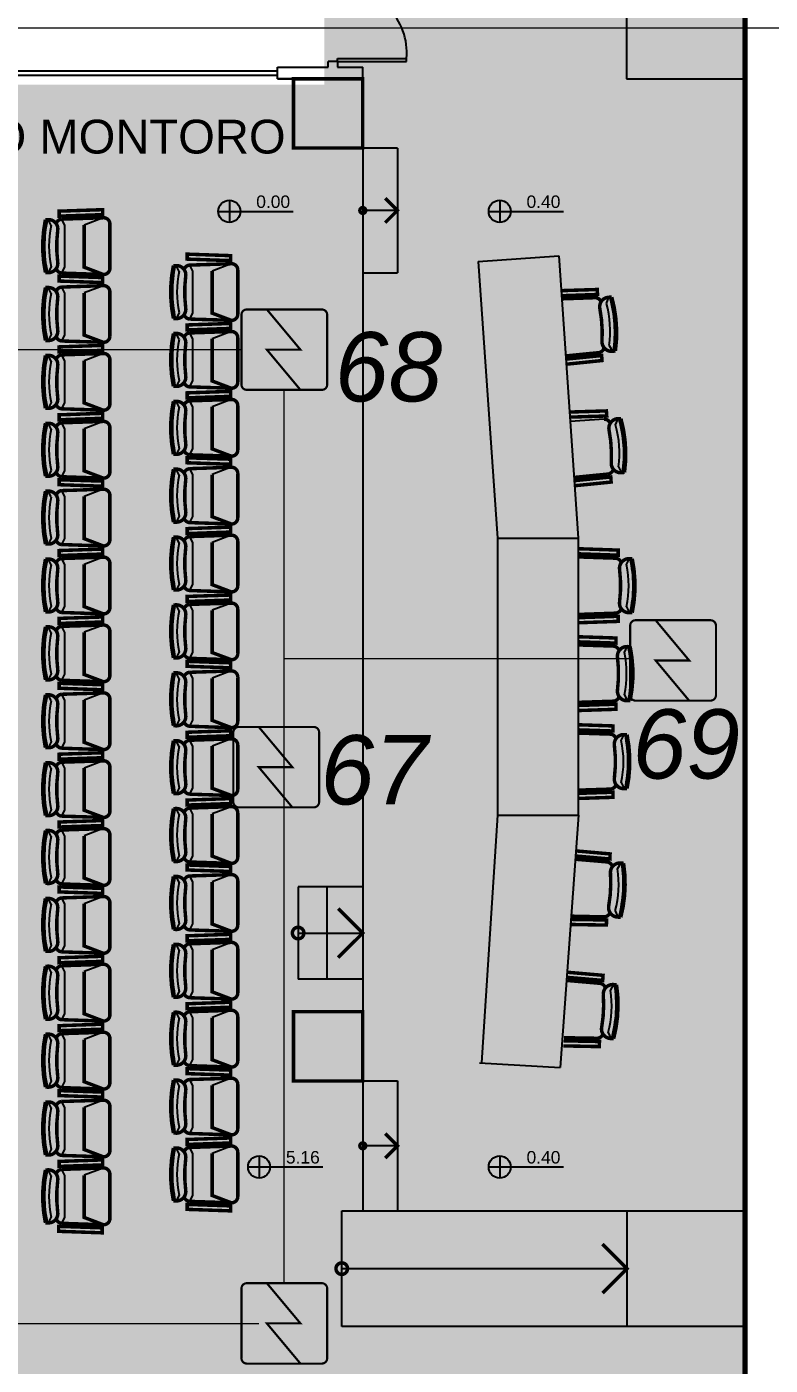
# Model space of a CAD drawing. Header units: metres. Extents: x -331 to 2982, y 362 to 2539.
# Drawn here: x 889.02 to 895.46, y 930.3 to 941.89 of the extents above; entities that cross this region are included whole.
import ezdxf

# ---------------------------------------------------------------- set-up
doc = ezdxf.new("R2010")
doc.units = ezdxf.units.M
doc.layers.get('0').update_dxf_attribs({"color": 251})
doc.layers.add('_salas', color=251, linetype='Continuous', plot=False)
for name, color, linetype in [('DET. FUMAÇA', 1, 'Continuous'), ('Div', 251, 'Continuous'), ('Pis', 251, 'Continuous')]:
    doc.layers.add(name, color=color, linetype=linetype)
doc.styles.add('ALESP1', font='arial.ttf')
doc.styles.add('DESTAQUE', font='arial.ttf', dxfattribs={"height": 0.4})
doc.styles.add('X3G_ENTITY_14169A13', font='arial.ttf', dxfattribs={"height": 0.6})
doc.styles.add('X3G_ENTITY_14169A1B', font='arial.ttf', dxfattribs={"height": 0.6})
doc.styles.add('X3G_ENTITY_14169A2B', font='arial.ttf', dxfattribs={"height": 0.6})

# ---------------------------------------------------------------- blocks, each defined once
blk = doc.blocks.new('Detector de fumaça')
at = {"layer": 'DET. FUMAÇA', "linetype": 'Continuous', "lineweight": 15, "const_width": 0.0187}
blk.add_lwpolyline([(774.599, 539.816), (775.249, 539.816, -0.414214), (775.296, 539.769), (775.296, 539.167, -0.414214), (775.249, 539.12), (774.599, 539.12, -0.414214), (774.553, 539.167), (774.553, 539.769, -0.414214)], format="xyb", close=True, dxfattribs=at)
blk.add_lwpolyline([(774.773, 539.816), (775.064, 539.468), (774.773, 539.468), (775.064, 539.12)], dxfattribs=at)

msp = doc.modelspace()

# ---------------------------------------------------------------- hatches: boundary and pattern name
at = {"layer": '_salas', "transparency": 33554559}
h = msp.add_hatch(color=256, dxfattribs=at)
h.dxf.hatch_style = 1
h.paths.add_polyline_path([(895.216, 949.386), (890.256, 949.386), (890.256, 949.186), (891.596, 949.186), (891.596, 947.711, -1.003891), (891.596, 942.561), (891.596, 941.386), (875.356, 941.386), (875.356, 916.636), (875.356, 909.392), (875.356, 905.926), (895.216, 905.926)])
h.paths.add_polyline_path([(882.306, 925.836), (878.156, 925.836), (878.156, 929.336), (882.306, 929.336)], flags=16)
at = {"layer": 'Pis'}
h = msp.add_hatch(color=256, dxfattribs=at)
h.paths.add_polyline_path([(890.773, 940.288), (890.773, 940.384, 0.414214), (890.677, 940.288)])
h.paths.add_polyline_path([(890.773, 940.192, 0.414214), (890.869, 940.288), (890.773, 940.288)])
h = msp.add_hatch(color=256, dxfattribs=at)
h.paths.add_polyline_path([(893.116, 940.288), (893.116, 940.384, 0.414214), (893.02, 940.288)])
h.paths.add_polyline_path([(893.116, 940.192, 0.414214), (893.212, 940.288), (893.116, 940.288)])
h = msp.add_hatch(color=256, dxfattribs=at)
h.paths.add_polyline_path([(891.031, 932.016), (891.031, 932.112, 0.414214), (890.935, 932.016)])
h.paths.add_polyline_path([(891.031, 931.92, 0.414214), (891.127, 932.016), (891.031, 932.016)])
h = msp.add_hatch(color=256, dxfattribs=at)
h.paths.add_polyline_path([(893.116, 932.016), (893.116, 932.112, 0.414214), (893.02, 932.016)])
h.paths.add_polyline_path([(893.116, 931.92, 0.414214), (893.212, 932.016), (893.116, 932.016)])

# ---------------------------------------------------------------- linework, layer by layer
at = {"lineweight": 0}
msp.add_lwpolyline([(876.539, 968.196), (895.249, 968.196), (895.249, 906.076), (819.739, 906.076)], dxfattribs=at)
at = {"layer": 'Div', "color": 230, "linetype": 'Continuous', "lineweight": 0}
msp.add_line((877.206, 941.877), (897.649, 941.877), dxfattribs=at)
at = {"layer": 'Div', "lineweight": 0, "ltscale": 0.8}
for p, q in [((884.989, 941.506), (891.189, 941.506)), ((884.989, 941.466), (891.189, 941.466))]:
    msp.add_line(p, q, dxfattribs=at)
at = {"layer": 'Div', "color": 150, "linetype": 'Continuous', "lineweight": 0}
for p, q in [((890.878, 939.091), (883.11, 939.091)), ((891.249, 931.009), (891.249, 938.744)), ((894.246, 936.415), (891.249, 936.415)), ((876.793, 930.662), (891.029, 930.662))]:
    msp.add_line(p, q, dxfattribs=at)
at = {"layer": 'Pis'}
for p, q in [((895.229, 906.096), (895.229, 949.336)), ((895.249, 906.076), (895.249, 949.336)), ((894.214, 945.286), (894.214, 941.436)), ((891.189, 941.436), (891.189, 941.536)), ((891.189, 941.536), (891.629, 941.536)), ((891.189, 941.536), (891.629, 941.536)), ((891.189, 941.436), (891.189, 941.536)), ((891.629, 941.536), (891.629, 941.586)), ((891.709, 941.586), (891.629, 941.586)), ((891.709, 941.613), (892.309, 941.613)), ((891.709, 941.586), (891.709, 941.613)), ((891.709, 941.586), (891.709, 941.536)), ((891.709, 941.586), (892.309, 941.586)), ((891.709, 941.586), (892.309, 941.586)), ((891.709, 941.536), (891.929, 941.536)), ((891.709, 941.536), (891.929, 941.536)), ((891.929, 941.436), (891.929, 941.536)), ((892.309, 941.586), (892.309, 941.613)), ((884.989, 941.506), (891.189, 941.506)), ((884.989, 941.466), (891.189, 941.466)), ((891.189, 941.436), (891.929, 941.436)), ((891.929, 941.436), (891.189, 941.436)), ((891.929, 941.436), (891.929, 931.636)), ((894.214, 941.436), (895.229, 941.436)), ((891.929, 940.839), (892.229, 940.839)), ((892.229, 940.836), (892.229, 939.756)), ((890.773, 940.384), (890.773, 940.192)), ((893.116, 940.384), (893.116, 940.192)), ((890.677, 940.288), (891.326, 940.288)), ((892.229, 940.296), (891.929, 940.296)), ((893.02, 940.288), (893.669, 940.288)), ((889.228, 940.166), (889.204, 940.217)), ((889.348, 940.167), (889.322, 940.221)), ((889.348, 939.808), (889.348, 940.167)), ((889.681, 940.233), (889.515, 940.17)), ((892.93, 939.854), (893.628, 939.902)), ((893.628, 939.902), (893.795, 937.46)), ((889.228, 939.809), (889.204, 939.758)), ((889.322, 939.754), (889.348, 939.808)), ((890.337, 939.768), (890.312, 939.819)), ((890.457, 939.77), (890.431, 939.823)), ((890.79, 939.835), (890.624, 939.772)), ((892.93, 939.854), (893.095, 937.46)), ((890.457, 939.41), (890.457, 939.77)), ((891.929, 939.756), (892.229, 939.756)), ((889.228, 939.578), (889.204, 939.629)), ((889.348, 939.58), (889.322, 939.633)), ((889.348, 939.22), (889.348, 939.58)), ((889.681, 939.645), (889.515, 939.582)), ((894.04, 939.491), (894.062, 939.545)), ((890.337, 939.411), (890.312, 939.36)), ((890.431, 939.356), (890.457, 939.41)), ((889.228, 939.221), (889.204, 939.17)), ((889.322, 939.166), (889.348, 939.22)), ((890.337, 939.181), (890.312, 939.232)), ((890.457, 939.182), (890.431, 939.236)), ((890.79, 939.248), (890.624, 939.185)), ((890.457, 938.823), (890.457, 939.182)), ((894.064, 939.128), (894.093, 939.077)), ((889.228, 938.991), (889.204, 939.042)), ((889.348, 938.992), (889.322, 939.046)), ((889.348, 938.633), (889.348, 938.992)), ((889.681, 939.058), (889.515, 938.995)), ((890.337, 938.824), (890.312, 938.773)), ((890.431, 938.769), (890.457, 938.823)), ((889.228, 938.634), (889.204, 938.583)), ((889.322, 938.579), (889.348, 938.633)), ((890.337, 938.593), (890.312, 938.644)), ((890.457, 938.594), (890.431, 938.648)), ((890.79, 938.66), (890.624, 938.597)), ((890.457, 938.235), (890.457, 938.594)), ((889.228, 938.403), (889.204, 938.454)), ((889.348, 938.404), (889.322, 938.458)), ((889.348, 938.045), (889.348, 938.404)), ((889.681, 938.47), (889.515, 938.407)), ((894.02, 938.489), (893.726, 938.469)), ((894.12, 938.44), (894.141, 938.494)), ((890.337, 938.236), (890.312, 938.185)), ((890.431, 938.181), (890.457, 938.235)), ((889.228, 938.046), (889.204, 937.995)), ((889.322, 937.991), (889.348, 938.045)), ((890.337, 938.006), (890.312, 938.057)), ((890.457, 938.007), (890.431, 938.061)), ((890.79, 938.073), (890.624, 938.01)), ((894.144, 938.076), (894.172, 938.026)), ((890.457, 937.647), (890.457, 938.007)), ((889.228, 937.816), (889.204, 937.867)), ((889.348, 937.817), (889.322, 937.871)), ((889.348, 937.457), (889.348, 937.817)), ((889.681, 937.883), (889.515, 937.82)), ((890.337, 937.649), (890.312, 937.598)), ((890.431, 937.594), (890.457, 937.647)), ((890.337, 937.418), (890.312, 937.469)), ((890.457, 937.419), (890.431, 937.473)), ((890.79, 937.485), (890.624, 937.422)), ((889.228, 937.459), (889.204, 937.408)), ((889.322, 937.404), (889.348, 937.457)), ((890.457, 937.06), (890.457, 937.419)), ((893.095, 937.46), (893.095, 935.06)), ((893.095, 937.46), (893.795, 937.46)), ((893.095, 937.46), (893.795, 937.46)), ((893.795, 937.46), (893.795, 935.06)), ((889.228, 937.228), (889.204, 937.279)), ((889.348, 937.229), (889.322, 937.283)), ((889.681, 937.295), (889.515, 937.232)), ((894.214, 937.23), (894.239, 937.282)), ((889.348, 936.87), (889.348, 937.229)), ((890.337, 937.061), (890.312, 937.01)), ((890.431, 937.006), (890.457, 937.06)), ((890.457, 936.832), (890.431, 936.886)), ((890.79, 936.897), (890.624, 936.835)), ((889.228, 936.871), (889.204, 936.82)), ((889.322, 936.816), (889.348, 936.87)), ((890.337, 936.831), (890.312, 936.882)), ((890.457, 936.472), (890.457, 936.832)), ((894.214, 936.866), (894.239, 936.814)), ((889.228, 936.641), (889.204, 936.692)), ((889.348, 936.642), (889.322, 936.696)), ((889.681, 936.707), (889.515, 936.645)), ((889.348, 936.282), (889.348, 936.642)), ((890.337, 936.474), (890.312, 936.422)), ((890.431, 936.419), (890.457, 936.472)), ((894.196, 936.469), (894.221, 936.521)), ((890.79, 936.31), (890.624, 936.247)), ((889.228, 936.284), (889.204, 936.232)), ((889.322, 936.229), (889.348, 936.282)), ((890.337, 936.243), (890.312, 936.294)), ((890.457, 936.244), (890.431, 936.298)), ((890.457, 935.885), (890.457, 936.244)), ((889.228, 936.053), (889.204, 936.104)), ((889.348, 936.054), (889.322, 936.108)), ((889.681, 936.12), (889.515, 936.057)), ((894.196, 936.104), (894.221, 936.052)), ((889.348, 935.695), (889.348, 936.054)), ((890.337, 935.886), (890.312, 935.835)), ((890.431, 935.831), (890.457, 935.885)), ((894.169, 935.707), (894.194, 935.759)), ((889.228, 935.696), (889.204, 935.645)), ((889.322, 935.641), (889.348, 935.695)), ((890.337, 935.655), (890.312, 935.706)), ((890.457, 935.657), (890.431, 935.71)), ((890.457, 935.297), (890.457, 935.657)), ((890.79, 935.722), (890.624, 935.659)), ((889.228, 935.465), (889.204, 935.516)), ((889.348, 935.467), (889.322, 935.52)), ((889.681, 935.532), (889.515, 935.469)), ((889.348, 935.107), (889.348, 935.467)), ((890.337, 935.298), (890.312, 935.247)), ((890.431, 935.243), (890.457, 935.297)), ((894.169, 935.343), (894.194, 935.291)), ((889.228, 935.108), (889.204, 935.057)), ((889.322, 935.053), (889.348, 935.107)), ((890.337, 935.068), (890.312, 935.119)), ((890.457, 935.069), (890.431, 935.123)), ((890.457, 934.71), (890.457, 935.069)), ((890.79, 935.135), (890.624, 935.072)), ((893.095, 935.06), (892.957, 932.917)), ((893.095, 935.06), (893.795, 935.06)), ((893.095, 935.06), (893.795, 935.06)), ((893.095, 935.06), (893.797, 935.06)), ((893.797, 935.06), (893.639, 932.876)), ((889.228, 934.878), (889.204, 934.929)), ((889.348, 934.879), (889.322, 934.933)), ((889.681, 934.945), (889.515, 934.882)), ((889.348, 934.52), (889.348, 934.879)), ((890.337, 934.711), (890.312, 934.66)), ((890.431, 934.656), (890.457, 934.71)), ((894.137, 934.596), (894.164, 934.647)), ((889.228, 934.521), (889.204, 934.47)), ((889.322, 934.466), (889.348, 934.52)), ((890.337, 934.48), (890.312, 934.531)), ((890.457, 934.482), (890.431, 934.535)), ((890.457, 934.122), (890.457, 934.482)), ((890.79, 934.547), (890.624, 934.484)), ((889.228, 934.29), (889.204, 934.341)), ((889.348, 934.292), (889.322, 934.345)), ((889.681, 934.357), (889.515, 934.294)), ((891.929, 934.441), (891.369, 934.441)), ((891.369, 934.441), (891.369, 933.641)), ((891.619, 934.441), (891.619, 933.641)), ((889.348, 933.932), (889.348, 934.292)), ((894.117, 934.232), (894.14, 934.179)), ((890.337, 934.123), (890.312, 934.072)), ((890.431, 934.068), (890.457, 934.122)), ((891.369, 934.041), (891.929, 934.041)), ((889.228, 933.933), (889.204, 933.882)), ((889.322, 933.878), (889.348, 933.932)), ((890.337, 933.893), (890.312, 933.944)), ((890.457, 933.894), (890.431, 933.948)), ((890.457, 933.534), (890.457, 933.894)), ((890.79, 933.96), (890.624, 933.897)), ((889.348, 933.704), (889.322, 933.758)), ((889.681, 933.77), (889.515, 933.707)), ((889.228, 933.703), (889.204, 933.754)), ((889.348, 933.344), (889.348, 933.704)), ((891.929, 933.641), (891.369, 933.641)), ((890.337, 933.536), (890.312, 933.485)), ((890.431, 933.481), (890.457, 933.534)), ((894.075, 933.545), (894.103, 933.595)), ((889.228, 933.346), (889.204, 933.295)), ((889.322, 933.291), (889.348, 933.344)), ((890.337, 933.305), (890.312, 933.356)), ((890.457, 933.306), (890.431, 933.36)), ((890.457, 932.947), (890.457, 933.306)), ((890.79, 933.372), (890.624, 933.309)), ((889.681, 933.182), (889.515, 933.119)), ((894.056, 933.181), (894.078, 933.128)), ((889.228, 933.115), (889.204, 933.166)), ((889.348, 933.116), (889.322, 933.17)), ((889.348, 932.757), (889.348, 933.116)), ((890.337, 932.948), (890.312, 932.897)), ((890.431, 932.893), (890.457, 932.947)), ((892.941, 932.918), (893.639, 932.876)), ((889.228, 932.758), (889.204, 932.707)), ((889.322, 932.703), (889.348, 932.757)), ((890.337, 932.718), (890.312, 932.769)), ((890.457, 932.719), (890.431, 932.773)), ((890.457, 932.359), (890.457, 932.719)), ((890.79, 932.784), (890.624, 932.722)), ((891.929, 932.761), (892.229, 932.761)), ((892.229, 932.761), (892.229, 931.636)), ((889.228, 932.528), (889.204, 932.579)), ((889.348, 932.529), (889.322, 932.583)), ((889.348, 932.169), (889.348, 932.529)), ((889.681, 932.594), (889.515, 932.532)), ((890.337, 932.361), (890.312, 932.309)), ((890.431, 932.306), (890.457, 932.359)), ((889.228, 932.171), (889.204, 932.119)), ((889.322, 932.116), (889.348, 932.169)), ((890.337, 932.13), (890.312, 932.181)), ((890.457, 932.131), (890.431, 932.185)), ((890.79, 932.197), (890.624, 932.134)), ((892.229, 932.199), (891.929, 932.199)), ((890.457, 931.772), (890.457, 932.131)), ((891.031, 932.112), (891.031, 931.92)), ((893.116, 932.112), (893.116, 931.92)), ((889.228, 931.94), (889.204, 931.991)), ((889.348, 931.941), (889.322, 931.995)), ((889.348, 931.582), (889.348, 931.941)), ((889.681, 932.007), (889.515, 931.944)), ((890.935, 932.016), (891.584, 932.016)), ((893.02, 932.016), (893.669, 932.016)), ((890.337, 931.773), (890.312, 931.722)), ((890.431, 931.718), (890.457, 931.772)), ((889.228, 931.583), (889.204, 931.532)), ((889.322, 931.528), (889.348, 931.582)), ((891.747, 930.636), (891.747, 931.636)), ((891.747, 931.636), (891.929, 931.636)), ((891.929, 931.636), (895.229, 931.636)), ((894.219, 930.636), (894.219, 931.636)), ((891.747, 931.136), (894.219, 931.136)), ((895.229, 930.636), (891.747, 930.636))]:
    msp.add_line(p, q, dxfattribs=at)
at = {"layer": 'Pis', "const_width": 0.03}
for points in [[(876.539, 968.196), (895.249, 968.196), (895.249, 906.076), (819.739, 906.076)], [(892.123, 940.19), (892.229, 940.296), (892.123, 940.402)], [(889.681, 939.742), (889.515, 939.805), (889.515, 940.17)], [(890.79, 939.345), (890.624, 939.407), (890.624, 939.772)], [(889.681, 939.155), (889.515, 939.217), (889.515, 939.582)], [(893.649, 939.602), (893.961, 939.612), (893.963, 939.569), (893.652, 939.558)], [(890.79, 938.757), (890.624, 938.82), (890.624, 939.185)], [(889.681, 938.567), (889.515, 938.63), (889.515, 938.995)], [(893.692, 938.965), (894.002, 938.997), (893.999, 939.04), (893.689, 939.009)], [(890.79, 938.169), (890.624, 938.232), (890.624, 938.597)], [(893.721, 938.551), (894.04, 938.561), (894.043, 938.517), (893.724, 938.507)], [(889.681, 937.979), (889.515, 938.042), (889.515, 938.407)], [(890.79, 937.582), (890.624, 937.645), (890.624, 938.01)], [(893.764, 937.913), (894.081, 937.945), (894.078, 937.989), (893.761, 937.957)], [(889.681, 937.392), (889.515, 937.455), (889.515, 937.82)], [(890.79, 936.994), (890.624, 937.057), (890.624, 937.422)], [(893.795, 937.368), (894.142, 937.356), (894.142, 937.312), (893.795, 937.324)], [(889.681, 936.804), (889.515, 936.867), (889.515, 937.232)], [(890.79, 936.407), (890.624, 936.469), (890.624, 936.835)], [(893.795, 936.727), (894.142, 936.739), (894.142, 936.783), (893.795, 936.771)], [(889.681, 936.217), (889.515, 936.279), (889.515, 936.645)], [(893.795, 936.606), (894.124, 936.595), (894.124, 936.551), (893.795, 936.562)], [(890.79, 935.819), (890.624, 935.882), (890.624, 936.247)], [(889.681, 935.629), (889.515, 935.692), (889.515, 936.057)], [(893.795, 935.967), (894.124, 935.978), (894.124, 936.022), (893.795, 936.011)], [(893.795, 935.844), (894.098, 935.834), (894.098, 935.79), (893.795, 935.8)], [(890.79, 935.232), (890.624, 935.294), (890.624, 935.659)], [(889.681, 935.042), (889.515, 935.104), (889.515, 935.469)], [(893.795, 935.206), (894.098, 935.216), (894.098, 935.26), (893.795, 935.25)], [(890.79, 934.644), (890.624, 934.707), (890.624, 935.072)], [(889.681, 934.454), (889.515, 934.517), (889.515, 934.882)], [(893.777, 934.752), (894.072, 934.726), (894.07, 934.682), (893.774, 934.708)], [(890.79, 934.056), (890.624, 934.119), (890.624, 934.484)], [(889.681, 933.866), (889.515, 933.929), (889.515, 934.294)], [(891.716, 933.829), (891.929, 934.041), (891.716, 934.253)], [(893.736, 934.115), (894.04, 934.11), (894.042, 934.154), (893.739, 934.159)], [(890.79, 933.469), (890.624, 933.532), (890.624, 933.897)], [(889.681, 933.279), (889.515, 933.342), (889.515, 933.707)], [(893.709, 933.701), (894.011, 933.675), (894.008, 933.631), (893.706, 933.657)], [(890.79, 932.881), (890.624, 932.944), (890.624, 933.309)], [(889.681, 932.691), (889.515, 932.754), (889.515, 933.119)], [(893.668, 933.064), (893.978, 933.058), (893.98, 933.102), (893.671, 933.108)], [(890.79, 932.294), (890.624, 932.357), (890.624, 932.722)], [(889.681, 932.104), (889.515, 932.167), (889.515, 932.532)], [(892.123, 932.093), (892.229, 932.199), (892.123, 932.305)], [(890.79, 931.706), (890.624, 931.769), (890.624, 932.134)], [(889.681, 931.516), (889.515, 931.579), (889.515, 931.944)], [(894.006, 930.924), (894.219, 931.136), (894.006, 931.348)]]:
    msp.add_lwpolyline(points, dxfattribs=at)
for points in [[(891.929, 941.436), (891.329, 941.436), (891.329, 940.836), (891.929, 940.836)], [(889.676, 940.303), (889.298, 940.29), (889.298, 940.247), (889.676, 940.26)], [(890.784, 939.862), (890.407, 939.875), (890.407, 939.918), (890.784, 939.905)], [(890.784, 939.862), (890.407, 939.875), (890.407, 939.918), (890.784, 939.905)], [(889.676, 939.672), (889.298, 939.685), (889.298, 939.728), (889.676, 939.715)], [(889.676, 939.672), (889.298, 939.685), (889.298, 939.728), (889.676, 939.715)], [(890.784, 939.318), (890.407, 939.305), (890.407, 939.262), (890.784, 939.275)], [(889.676, 939.128), (889.298, 939.115), (889.298, 939.072), (889.676, 939.085)], [(890.784, 938.73), (890.407, 938.717), (890.407, 938.674), (890.784, 938.687)], [(889.676, 938.54), (889.298, 938.527), (889.298, 938.484), (889.676, 938.497)], [(890.784, 938.099), (890.407, 938.112), (890.407, 938.155), (890.784, 938.143)], [(890.784, 938.099), (890.407, 938.112), (890.407, 938.155), (890.784, 938.143)], [(889.676, 937.909), (889.298, 937.922), (889.298, 937.965), (889.676, 937.953)], [(889.676, 937.909), (889.298, 937.922), (889.298, 937.965), (889.676, 937.953)], [(890.784, 937.555), (890.407, 937.542), (890.407, 937.499), (890.784, 937.512)], [(889.676, 937.365), (889.298, 937.352), (889.298, 937.309), (889.676, 937.322)], [(890.784, 936.967), (890.407, 936.955), (890.407, 936.911), (890.784, 936.924)], [(889.676, 936.777), (889.298, 936.765), (889.298, 936.721), (889.676, 936.734)], [(890.784, 936.337), (890.407, 936.35), (890.407, 936.393), (890.784, 936.38)], [(890.784, 936.337), (890.407, 936.35), (890.407, 936.393), (890.784, 936.38)], [(889.676, 936.147), (889.298, 936.16), (889.298, 936.203), (889.676, 936.19)], [(889.676, 936.147), (889.298, 936.16), (889.298, 936.203), (889.676, 936.19)], [(890.784, 935.792), (890.407, 935.779), (890.407, 935.736), (890.784, 935.749)], [(889.676, 935.602), (889.298, 935.589), (889.298, 935.546), (889.676, 935.559)], [(890.784, 935.205), (890.407, 935.192), (890.407, 935.149), (890.784, 935.162)], [(889.676, 935.015), (889.298, 935.002), (889.298, 934.959), (889.676, 934.972)], [(890.784, 934.574), (890.407, 934.587), (890.407, 934.63), (890.784, 934.617)], [(890.784, 934.574), (890.407, 934.587), (890.407, 934.63), (890.784, 934.617)], [(889.676, 934.384), (889.298, 934.397), (889.298, 934.44), (889.676, 934.427)], [(889.676, 934.384), (889.298, 934.397), (889.298, 934.44), (889.676, 934.427)], [(890.784, 934.03), (890.407, 934.017), (890.407, 933.974), (890.784, 933.986)], [(889.676, 933.84), (889.298, 933.827), (889.298, 933.784), (889.676, 933.796)], [(890.784, 933.442), (890.407, 933.429), (890.407, 933.386), (890.784, 933.399)], [(891.929, 933.361), (891.329, 933.361), (891.329, 932.761), (891.929, 932.761)], [(889.676, 933.252), (889.298, 933.239), (889.298, 933.196), (889.676, 933.209)], [(890.784, 932.811), (890.407, 932.824), (890.407, 932.867), (890.784, 932.854)], [(890.784, 932.811), (890.407, 932.824), (890.407, 932.867), (890.784, 932.854)], [(889.676, 932.621), (889.298, 932.634), (889.298, 932.677), (889.676, 932.664)], [(889.676, 932.621), (889.298, 932.634), (889.298, 932.677), (889.676, 932.664)], [(890.784, 932.267), (890.407, 932.254), (890.407, 932.211), (890.784, 932.224)], [(889.676, 932.077), (889.298, 932.064), (889.298, 932.021), (889.676, 932.034)], [(890.784, 931.636), (890.407, 931.649), (890.407, 931.692), (890.784, 931.679)], [(889.671, 931.446), (889.294, 931.459), (889.294, 931.502), (889.671, 931.489)]]:
    msp.add_lwpolyline(points, close=True, dxfattribs=at)
for points in [[(889.273, 939.793, 0.320836), (889.322, 939.754), (889.681, 939.742, 0.430564), (889.738, 939.796), (889.738, 940.179, 0.430564), (889.681, 940.233), (889.322, 940.221, 0.320836), (889.273, 940.182)], [(890.381, 939.395, 0.320836), (890.431, 939.356), (890.79, 939.345, 0.430564), (890.846, 939.398), (890.846, 939.781, 0.430564), (890.79, 939.835), (890.431, 939.823, 0.320836), (890.381, 939.785)], [(889.273, 939.205, 0.320836), (889.322, 939.166), (889.681, 939.155, 0.430564), (889.738, 939.208), (889.738, 939.591, 0.430564), (889.681, 939.645), (889.322, 939.633, 0.320836), (889.273, 939.595)], [(893.994, 939.505, 0.320836), (893.941, 939.541), (893.654, 939.531)], [(890.381, 938.807, 0.320836), (890.431, 938.769), (890.79, 938.757, 0.430564), (890.846, 938.811), (890.846, 939.194, 0.430564), (890.79, 939.248), (890.431, 939.236, 0.320836), (890.381, 939.197)], [(893.688, 939.037), (893.972, 939.065, 0.320836), (894.02, 939.108)], [(889.273, 938.617, 0.320836), (889.322, 938.579), (889.681, 938.567, 0.430564), (889.738, 938.621), (889.738, 939.004, 0.430564), (889.681, 939.058), (889.322, 939.046, 0.320836), (889.273, 939.007)], [(890.381, 938.22, 0.320836), (890.431, 938.181), (890.79, 938.169, 0.430564), (890.846, 938.223), (890.846, 938.606, 0.430564), (890.79, 938.66), (890.431, 938.648, 0.320836), (890.381, 938.61)], [(889.273, 938.03, 0.320836), (889.322, 937.991), (889.681, 937.979, 0.430564), (889.738, 938.033), (889.738, 938.416, 0.430564), (889.681, 938.47), (889.322, 938.458, 0.320836), (889.273, 938.42)], [(894.073, 938.454, 0.320836), (894.02, 938.489)], [(890.381, 937.632, 0.320836), (890.431, 937.594), (890.79, 937.582, 0.430564), (890.846, 937.636), (890.846, 938.019, 0.430564), (890.79, 938.073), (890.431, 938.061, 0.320836), (890.381, 938.022)], [(893.759, 937.985), (894.052, 938.014, 0.320836), (894.1, 938.057)], [(889.273, 937.442, 0.320836), (889.322, 937.404), (889.681, 937.392, 0.430564), (889.738, 937.446), (889.738, 937.829, 0.430564), (889.681, 937.883), (889.322, 937.871, 0.320836), (889.273, 937.832)], [(890.381, 937.045, 0.320836), (890.431, 937.006), (890.79, 936.994, 0.430564), (890.846, 937.048), (890.846, 937.431, 0.430564), (890.79, 937.485), (890.431, 937.473, 0.320836), (890.381, 937.434)], [(889.273, 936.855, 0.320836), (889.322, 936.816), (889.681, 936.804, 0.430564), (889.738, 936.858), (889.738, 937.241, 0.430564), (889.681, 937.295), (889.322, 937.283, 0.320836), (889.273, 937.244)], [(894.168, 937.247, 0.320836), (894.118, 937.286), (893.795, 937.297)], [(890.381, 936.457, 0.320836), (890.431, 936.419), (890.79, 936.407, 0.430564), (890.846, 936.461), (890.846, 936.844, 0.430564), (890.79, 936.897), (890.431, 936.886, 0.320836), (890.381, 936.847)], [(893.795, 936.799), (894.118, 936.81, 0.320836), (894.168, 936.849)], [(889.273, 936.267, 0.320836), (889.322, 936.229), (889.681, 936.217, 0.430564), (889.738, 936.271), (889.738, 936.654, 0.430564), (889.681, 936.707), (889.322, 936.696, 0.320836), (889.273, 936.657)], [(894.15, 936.485, 0.320836), (894.1, 936.525), (893.795, 936.535)], [(890.381, 935.87, 0.320836), (890.431, 935.831), (890.79, 935.819, 0.430564), (890.846, 935.873), (890.846, 936.256, 0.430564), (890.79, 936.31), (890.431, 936.298, 0.320836), (890.381, 936.259)], [(889.273, 935.68, 0.320836), (889.322, 935.641), (889.681, 935.629, 0.430564), (889.738, 935.683), (889.738, 936.066, 0.430564), (889.681, 936.12), (889.322, 936.108, 0.320836), (889.273, 936.069)], [(893.795, 936.038), (894.1, 936.048, 0.320836), (894.15, 936.088)], [(890.381, 935.282, 0.320836), (890.431, 935.243), (890.79, 935.232, 0.430564), (890.846, 935.285), (890.846, 935.668, 0.430564), (890.79, 935.722), (890.431, 935.71, 0.320836), (890.381, 935.672)], [(894.123, 935.724, 0.320836), (894.073, 935.763), (893.795, 935.772)], [(889.273, 935.092, 0.320836), (889.322, 935.053), (889.681, 935.042, 0.430564), (889.738, 935.095), (889.738, 935.478, 0.430564), (889.681, 935.532), (889.322, 935.52, 0.320836), (889.273, 935.482)], [(893.795, 935.278), (894.073, 935.287, 0.320836), (894.123, 935.326)], [(890.381, 934.694, 0.320836), (890.431, 934.656), (890.79, 934.644, 0.430564), (890.846, 934.698), (890.846, 935.081, 0.430564), (890.79, 935.135), (890.431, 935.123, 0.320836), (890.381, 935.084)], [(889.273, 934.504, 0.320836), (889.322, 934.466), (889.681, 934.454, 0.430564), (889.738, 934.508), (889.738, 934.891, 0.430564), (889.681, 934.945), (889.322, 934.933, 0.320836), (889.273, 934.894)], [(894.092, 934.615, 0.320836), (894.044, 934.657), (893.772, 934.68)], [(890.381, 934.107, 0.320836), (890.431, 934.068), (890.79, 934.056, 0.430564), (890.846, 934.11), (890.846, 934.493, 0.430564), (890.79, 934.547), (890.431, 934.535, 0.320836), (890.381, 934.497)], [(889.273, 933.917, 0.320836), (889.322, 933.878), (889.681, 933.866, 0.430564), (889.738, 933.92), (889.738, 934.303, 0.430564), (889.681, 934.357), (889.322, 934.345, 0.320836), (889.273, 934.307)], [(893.74, 934.187), (894.019, 934.181, 0.320836), (894.071, 934.218)], [(890.381, 933.519, 0.320836), (890.431, 933.481), (890.79, 933.469, 0.430564), (890.846, 933.523), (890.846, 933.906, 0.430564), (890.79, 933.96), (890.431, 933.948, 0.320836), (890.381, 933.909)], [(889.273, 933.329, 0.320836), (889.322, 933.291), (889.681, 933.279, 0.430564), (889.738, 933.333), (889.738, 933.716, 0.430564), (889.681, 933.77), (889.322, 933.758, 0.320836), (889.273, 933.719)], [(894.031, 933.564, 0.320836), (893.982, 933.606), (893.705, 933.63)], [(890.381, 932.932, 0.320836), (890.431, 932.893), (890.79, 932.881, 0.430564), (890.846, 932.935), (890.846, 933.318, 0.430564), (890.79, 933.372), (890.431, 933.36, 0.320836), (890.381, 933.321)], [(889.273, 932.742, 0.320836), (889.322, 932.703), (889.681, 932.691, 0.430564), (889.738, 932.745), (889.738, 933.128, 0.430564), (889.681, 933.182), (889.322, 933.17, 0.320836), (889.273, 933.131)], [(893.673, 933.135), (893.957, 933.13, 0.320836), (894.01, 933.167)], [(890.381, 932.344, 0.320836), (890.431, 932.306), (890.79, 932.294, 0.430564), (890.846, 932.348), (890.846, 932.731, 0.430564), (890.79, 932.784), (890.431, 932.773, 0.320836), (890.381, 932.734)], [(889.273, 932.154, 0.320836), (889.322, 932.116), (889.681, 932.104, 0.430564), (889.738, 932.158), (889.738, 932.541, 0.430564), (889.681, 932.594), (889.322, 932.583, 0.320836), (889.273, 932.544)], [(890.381, 931.757, 0.320836), (890.431, 931.718), (890.79, 931.706, 0.430564), (890.846, 931.76), (890.846, 932.143, 0.430564), (890.79, 932.197), (890.431, 932.185, 0.320836), (890.381, 932.146)], [(889.273, 931.567, 0.320836), (889.322, 931.528), (889.681, 931.516, 0.430564), (889.738, 931.57), (889.738, 931.953, 0.430564), (889.681, 932.007), (889.322, 931.995, 0.320836), (889.273, 931.956)]]:
    msp.add_lwpolyline(points, format="xyb", dxfattribs=at)
for points in [[(891.904, 940.296, 1), (891.954, 940.296, 1)], [(889.179, 940.216), (889.204, 940.217, -0.46106), (889.286, 940.126, 0.062207), (889.286, 939.849, -0.46106), (889.204, 939.758), (889.179, 939.759, -0.102212)], [(890.288, 939.819), (890.312, 939.819, -0.46106), (890.395, 939.729, 0.062207), (890.395, 939.451, -0.46106), (890.312, 939.36), (890.288, 939.361, -0.102212)], [(889.179, 939.629), (889.204, 939.629, -0.46106), (889.286, 939.539, 0.062207), (889.286, 939.261, -0.46106), (889.204, 939.17), (889.179, 939.171, -0.102212)], [(894.118, 939.08), (894.093, 939.077, -0.46106), (894.002, 939.164, 0.062207), (893.983, 939.447, -0.46106), (894.062, 939.545), (894.087, 939.545, -0.102212)], [(890.288, 939.231), (890.312, 939.232, -0.46106), (890.395, 939.141, 0.062207), (890.395, 938.864, -0.46106), (890.312, 938.773), (890.288, 938.774, -0.102212)], [(889.179, 939.041), (889.204, 939.042, -0.46106), (889.286, 938.951, 0.062207), (889.286, 938.674, -0.46106), (889.204, 938.583), (889.179, 938.584, -0.102212)], [(890.288, 938.644), (890.312, 938.644, -0.46106), (890.395, 938.554, 0.062207), (890.395, 938.276, -0.46106), (890.312, 938.185), (890.288, 938.186, -0.102212)], [(894.197, 938.029), (894.172, 938.026, -0.46106), (894.082, 938.113, 0.062207), (894.063, 938.395, -0.46106), (894.141, 938.494), (894.166, 938.494, -0.102212)], [(889.179, 938.454), (889.204, 938.454, -0.46106), (889.286, 938.364, 0.062207), (889.286, 938.086, -0.46106), (889.204, 937.995), (889.179, 937.996, -0.102212)], [(890.288, 938.056), (890.312, 938.057, -0.46106), (890.395, 937.966, 0.062207), (890.395, 937.688, -0.46106), (890.312, 937.598), (890.288, 937.598, -0.102212)], [(889.179, 937.866), (889.204, 937.867, -0.46106), (889.286, 937.776, 0.062207), (889.286, 937.498, -0.46106), (889.204, 937.408), (889.179, 937.408, -0.102212)], [(890.288, 937.468), (890.312, 937.469, -0.46106), (890.395, 937.378, 0.062207), (890.395, 937.101, -0.46106), (890.312, 937.01), (890.288, 937.011, -0.102212)], [(889.179, 937.278), (889.204, 937.279, -0.46106), (889.286, 937.188, 0.062207), (889.286, 936.911, -0.46106), (889.204, 936.82), (889.179, 936.821, -0.102212)], [(894.264, 936.814), (894.239, 936.814, -0.46106), (894.154, 936.906, 0.062207), (894.154, 937.189, -0.46106), (894.239, 937.282), (894.264, 937.281, -0.102212)], [(890.288, 936.881), (890.312, 936.882, -0.46106), (890.395, 936.791, 0.062207), (890.395, 936.513, -0.46106), (890.312, 936.422), (890.288, 936.423, -0.102212)], [(889.179, 936.691), (889.204, 936.692, -0.46106), (889.286, 936.601, 0.062207), (889.286, 936.323, -0.46106), (889.204, 936.232), (889.179, 936.233, -0.102212)], [(894.246, 936.053), (894.221, 936.052, -0.46106), (894.136, 936.145, 0.062207), (894.136, 936.428, -0.46106), (894.221, 936.521), (894.246, 936.52, -0.102212)], [(890.288, 936.293), (890.312, 936.294, -0.46106), (890.395, 936.203, 0.062207), (890.395, 935.926, -0.46106), (890.312, 935.835), (890.288, 935.836, -0.102212)], [(889.179, 936.103), (889.204, 936.104, -0.46106), (889.286, 936.013, 0.062207), (889.286, 935.736, -0.46106), (889.204, 935.645), (889.179, 935.646, -0.102212)], [(894.219, 935.292), (894.194, 935.291, -0.46106), (894.109, 935.383, 0.062207), (894.109, 935.667, -0.46106), (894.194, 935.759), (894.219, 935.758, -0.102212)], [(890.288, 935.706), (890.312, 935.706, -0.46106), (890.395, 935.616, 0.062207), (890.395, 935.338, -0.46106), (890.312, 935.247), (890.288, 935.248, -0.102212)], [(889.179, 935.516), (889.204, 935.516, -0.46106), (889.286, 935.426, 0.062207), (889.286, 935.148, -0.46106), (889.204, 935.057), (889.179, 935.058, -0.102212)], [(890.288, 935.118), (890.312, 935.119, -0.46106), (890.395, 935.028, 0.062207), (890.395, 934.751, -0.46106), (890.312, 934.66), (890.288, 934.661, -0.102212)], [(889.179, 934.928), (889.204, 934.929, -0.46106), (889.286, 934.838, 0.062207), (889.286, 934.561, -0.46106), (889.204, 934.47), (889.179, 934.471, -0.102212)], [(894.165, 934.178), (894.14, 934.179, -0.46106), (894.06, 934.276, 0.062207), (894.075, 934.559, -0.46106), (894.164, 934.647), (894.189, 934.645, -0.102212)], [(890.288, 934.531), (890.312, 934.531, -0.46106), (890.395, 934.441, 0.062207), (890.395, 934.163, -0.46106), (890.312, 934.072), (890.288, 934.073, -0.102212)], [(889.179, 934.341), (889.204, 934.341, -0.46106), (889.286, 934.251, 0.062207), (889.286, 933.973, -0.46106), (889.204, 933.882), (889.179, 933.883, -0.102212)], [(891.319, 934.041, 1), (891.419, 934.041, 1)], [(890.288, 933.943), (890.312, 933.944, -0.46106), (890.395, 933.853, 0.062207), (890.395, 933.575, -0.46106), (890.312, 933.485), (890.288, 933.485, -0.102212)], [(889.179, 933.753), (889.204, 933.754, -0.46106), (889.286, 933.663, 0.062207), (889.286, 933.385, -0.46106), (889.204, 933.295), (889.179, 933.295, -0.102212)], [(894.103, 933.127), (894.078, 933.128, -0.46106), (893.999, 933.225, 0.062207), (894.013, 933.507, -0.46106), (894.103, 933.595), (894.128, 933.593, -0.102212)], [(890.288, 933.355), (890.312, 933.356, -0.46106), (890.395, 933.265, 0.062207), (890.395, 932.988, -0.46106), (890.312, 932.897), (890.288, 932.898, -0.102212)], [(889.179, 933.165), (889.204, 933.166, -0.46106), (889.286, 933.075, 0.062207), (889.286, 932.798, -0.46106), (889.204, 932.707), (889.179, 932.708, -0.102212)], [(890.288, 932.768), (890.312, 932.769, -0.46106), (890.395, 932.678, 0.062207), (890.395, 932.4, -0.46106), (890.312, 932.309), (890.288, 932.31, -0.102212)], [(889.179, 932.578), (889.204, 932.579, -0.46106), (889.286, 932.488, 0.062207), (889.286, 932.21, -0.46106), (889.204, 932.119), (889.179, 932.12, -0.102212)], [(890.288, 932.18), (890.312, 932.181, -0.46106), (890.395, 932.09, 0.062207), (890.395, 931.813, -0.46106), (890.312, 931.722), (890.288, 931.723, -0.102212)], [(891.904, 932.199, 1), (891.954, 932.199, 1)], [(889.179, 931.99), (889.204, 931.991, -0.46106), (889.286, 931.9, 0.062207), (889.286, 931.623, -0.46106), (889.204, 931.532), (889.179, 931.533, -0.102212)], [(891.697, 931.136, 1), (891.797, 931.136, 1)]]:
    msp.add_lwpolyline(points, format="xyb", close=True, dxfattribs=at)
at = {"layer": 'Pis'}
for centre in [(890.773, 940.288), (893.116, 940.288), (891.031, 932.016), (893.116, 932.016)]:
    msp.add_circle(centre, 0.096, dxfattribs=at)
for centre, radius, start, end in [((891.756, 941.66), 0.555, 355.1347, 94.8653), ((890.283, 939.988), 1.111, 168.0887, 191.9159), ((890.071, 939.987), 0.861, 168.0414, 191.9586), ((891.391, 939.59), 1.111, 168.0887, 191.9159), ((891.18, 939.59), 0.861, 168.0414, 191.9586), ((890.283, 939.4), 1.111, 168.0887, 191.9159), ((890.071, 939.4), 0.861, 168.0414, 191.9586), ((893.194, 939.252), 0.879, 351.8668, 15.7839), ((892.979, 939.237), 1.133, 351.9141, 15.7413), ((891.391, 939.002), 1.111, 168.0887, 191.9159), ((891.18, 939.002), 0.861, 168.0414, 191.9586), ((890.283, 938.812), 1.111, 168.0887, 191.9159), ((890.071, 938.812), 0.861, 168.0414, 191.9586), ((891.391, 938.415), 1.111, 168.0887, 191.9159), ((891.18, 938.415), 0.861, 168.0414, 191.9586), ((890.283, 938.225), 1.111, 168.0887, 191.9159), ((890.071, 938.225), 0.861, 168.0414, 191.9586), ((893.274, 938.201), 0.879, 351.8668, 15.7839), ((893.058, 938.186), 1.133, 351.9141, 15.7413), ((891.391, 937.827), 1.111, 168.0887, 191.9159), ((891.18, 937.827), 0.861, 168.0414, 191.9586), ((890.283, 937.637), 1.111, 168.0887, 191.9159), ((890.071, 937.637), 0.861, 168.0414, 191.9586), ((891.391, 937.24), 1.111, 168.0887, 191.9159), ((891.18, 937.24), 0.861, 168.0414, 191.9586), ((890.283, 937.05), 1.111, 168.0887, 191.9159), ((893.138, 937.048), 1.133, 348.0887, 11.9159), ((890.071, 937.05), 0.861, 168.0414, 191.9586), ((893.354, 937.048), 0.879, 348.0414, 11.9586), ((891.391, 936.652), 1.111, 168.0887, 191.9159), ((891.18, 936.652), 0.861, 168.0414, 191.9586), ((890.283, 936.462), 1.111, 168.0887, 191.9159), ((890.071, 936.462), 0.861, 168.0414, 191.9586), ((893.336, 936.286), 0.879, 348.0414, 11.9586), ((893.12, 936.286), 1.133, 348.0887, 11.9159), ((891.391, 936.065), 1.111, 168.0887, 191.9159), ((891.18, 936.064), 0.861, 168.0414, 191.9586), ((890.283, 935.875), 1.111, 168.0887, 191.9159), ((890.071, 935.874), 0.861, 168.0414, 191.9586), ((893.093, 935.525), 1.133, 348.0887, 11.9159), ((891.391, 935.477), 1.111, 168.0887, 191.9159), ((891.18, 935.477), 0.861, 168.0414, 191.9586), ((893.309, 935.525), 0.879, 348.0414, 11.9586), ((890.283, 935.287), 1.111, 168.0887, 191.9159), ((890.071, 935.287), 0.861, 168.0414, 191.9586), ((891.391, 934.889), 1.111, 168.0887, 191.9159), ((891.18, 934.889), 0.861, 168.0414, 191.9586), ((890.283, 934.699), 1.111, 168.0887, 191.9159), ((890.071, 934.699), 0.861, 168.0414, 191.9586), ((893.268, 934.459), 0.879, 345.0324, 8.9495), ((893.053, 934.47), 1.133, 345.0797, 8.9068), ((891.391, 934.302), 1.111, 168.0887, 191.9159), ((891.18, 934.302), 0.861, 168.0414, 191.9586), ((890.283, 934.112), 1.111, 168.0887, 191.9159), ((890.071, 934.112), 0.861, 168.0414, 191.9586), ((891.391, 933.714), 1.111, 168.0887, 191.9159), ((891.18, 933.714), 0.861, 168.0414, 191.9586), ((890.283, 933.524), 1.111, 168.0887, 191.9159), ((890.071, 933.524), 0.861, 168.0414, 191.9586), ((893.207, 933.408), 0.879, 345.0324, 8.9495), ((892.991, 933.419), 1.133, 345.0797, 8.9068), ((891.391, 933.127), 1.111, 168.0887, 191.9159), ((891.18, 933.127), 0.861, 168.0414, 191.9586), ((890.283, 932.937), 1.111, 168.0887, 191.9159), ((890.071, 932.937), 0.861, 168.0414, 191.9586), ((891.391, 932.539), 1.111, 168.0887, 191.9159), ((891.18, 932.539), 0.861, 168.0414, 191.9586), ((890.283, 932.349), 1.111, 168.0887, 191.9159), ((890.071, 932.349), 0.861, 168.0414, 191.9586), ((891.391, 931.952), 1.111, 168.0887, 191.9159), ((891.18, 931.951), 0.861, 168.0414, 191.9586), ((890.283, 931.762), 1.111, 168.0887, 191.9159), ((890.071, 931.761), 0.861, 168.0414, 191.9586)]:
    msp.add_arc(centre, radius, start, end, dxfattribs=at)

# ---------------------------------------------------------------- block references
at = {"layer": 'DET. FUMAÇA', "linetype": 'Continuous', "lineweight": 0}
for p in [(116.325, 399.623), (119.693, 396.933), (116.255, 396.009), (116.325, 391.194)]:
    msp.add_blockref('Detector de fumaça', p, dxfattribs=at)

# ---------------------------------------------------------------- texts
at = {"layer": 'Div', "color": 5, "linetype": 'Continuous', "lineweight": 0, "true_color": 0x0000ff, "char_height": 0.6, "attachment_point": 1}
for s, insert, style in [('{\\fArial|b0|i1|c0|p34;68}', (891.686, 939.243), 'X3G_ENTITY_14169A1B'), ('{\\fArial|b0|i1|c0|p34;69}', (894.265, 935.978), 'X3G_ENTITY_14169A2B'), ('{\\fArial|b0|i1|c0|p34;67}', (891.562, 935.754), 'X3G_ENTITY_14169A13')]:
    msp.add_mtext_dynamic_manual_height_columns(s, width=13.3188, gutter_width=2.5, heights=[0], dxfattribs=dict(at, insert=insert, style=style))
at = {"layer": 'Pis'}
for s, height, style, p in [('AUDITÓRIO FRANCO MONTORO', 0.2925, 'DESTAQUE', (884.905, 940.789)), ('0.00', 0.108, 'ALESP1', (891.006, 940.318)), ('0.40', 0.108, 'ALESP1', (893.348, 940.318)), ('5.16', 0.108, 'ALESP1', (891.263, 932.046)), ('0.40', 0.108, 'ALESP1', (893.348, 932.046))]:
    msp.add_text(s, height=height, dxfattribs=dict(at, style=style)).set_placement(p)

doc.saveas('drawing.dxf')
